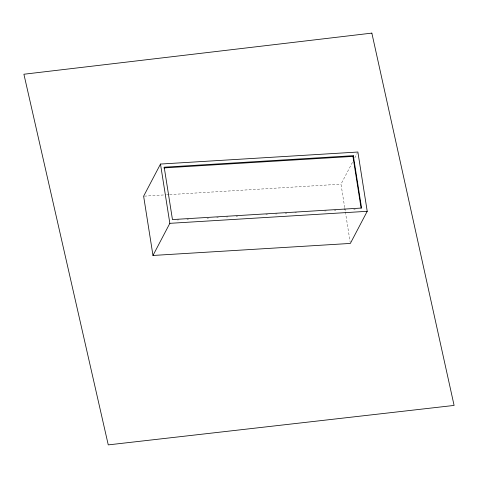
<?xml version="1.0" encoding="UTF-8"?>
<svg xmlns="http://www.w3.org/2000/svg" width="478" height="478" viewBox="0 0 478 478"><rect width="100%" height="100%" fill="white"/><g stroke="black" fill="none" stroke-linecap="round" stroke-linejoin="round"><path stroke-width="0.36" stroke-dasharray="2.39 1.79" d="M344.698 207.577L341.005 184.161L352.71 161.863M354.778 157.931L357.185 153.342M144.368 196.141L165.968 194.821M166.714 194.779L168.949 194.642M169.696 194.6L341.005 184.161M177.29 219.976L178.778 219.88M186.97 219.384L188.457 219.294M207.076 218.159L208.563 218.07M216.755 217.568L218.243 217.478M226.435 216.976L227.922 216.887M236.108 216.391L237.602 216.301M265.893 214.574L267.381 214.485M275.573 213.983L277.061 213.893M285.252 213.397L286.74 213.302M294.932 212.806L296.42 212.716M324.717 210.989L326.205 210.9M334.391 210.398L335.885 210.308M344.07 209.812L345.564 209.723M353.75 209.221L355.244 209.131M344.817 208.306L345.277 211.234M345.391 211.969L350.123 241.97"/><path stroke-width="0.72" d="M160.494 164.056L143.627 196.183L152.972 255.461L350.35 243.433L367.224 211.306L357.879 152.028L160.494 164.056L169.839 223.334L152.972 255.461M361.081 208.032L352.943 156.408L353.326 155.685L164.205 167.204L172.456 219.569L361.577 208.044L353.326 155.685M163.823 167.927L352.943 156.408M169.839 223.334L367.224 211.306M371.848 33.113L23.9 74.233L108.261 444.887L454.1 405.428L371.848 33.113"/></g></svg>
